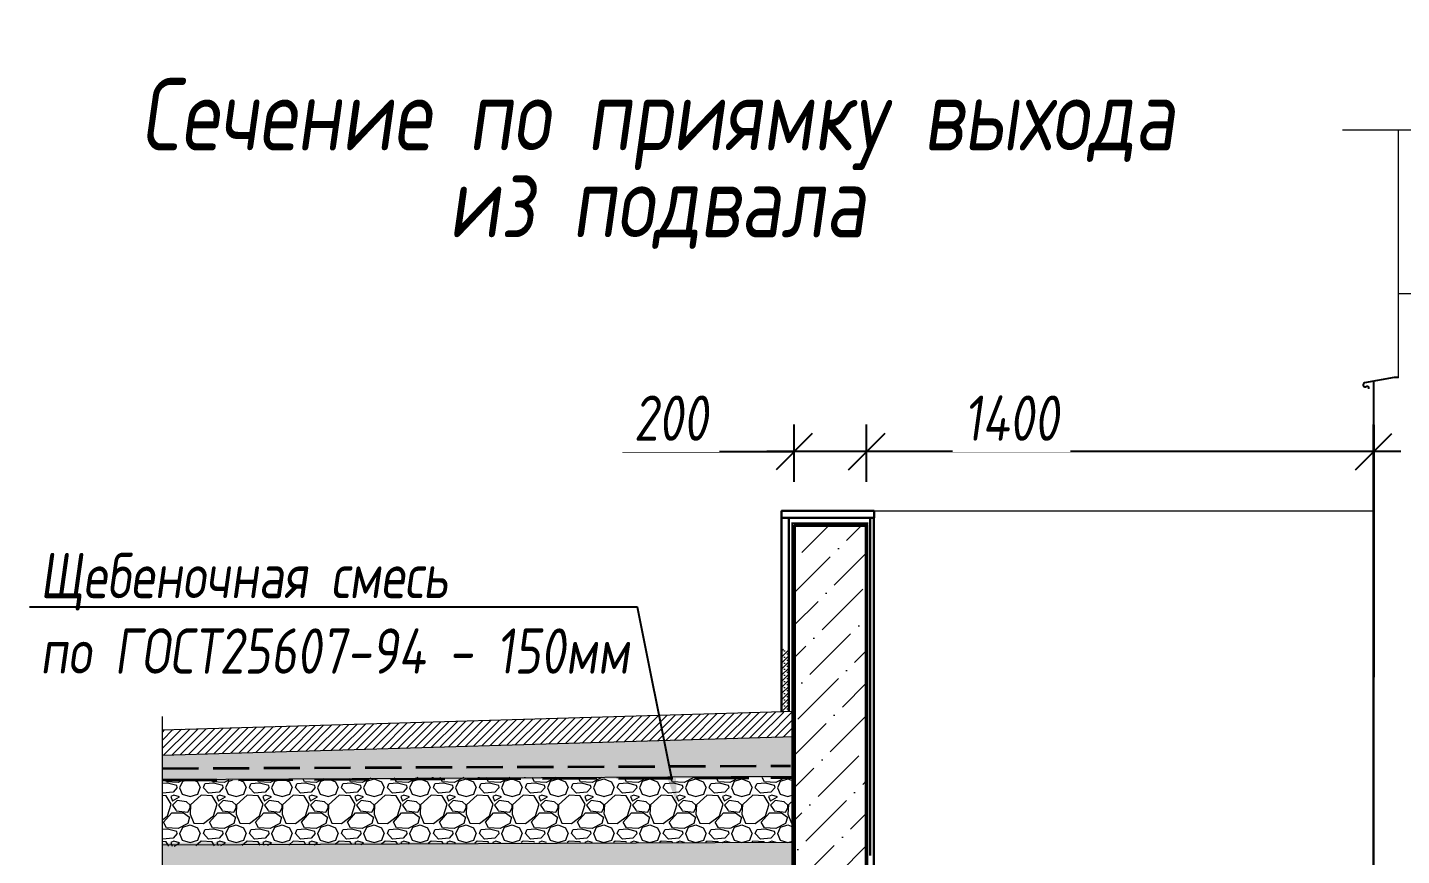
# Model space of a CAD drawing. Header units: millimetres. Extents: x -8417289 to 9420486, y 0 to 208205.
# Drawn here: x -327098 to -323304, y 23994 to 26280 of the extents above; entities that cross this region are included whole.
import ezdxf
from ezdxf import colors
from ezdxf.entities.mleader import LeaderData, LeaderLine
from ezdxf.math import Vec2, Vec3

# ---------------------------------------------------------------- set-up
doc = ezdxf.new("R2010")
doc.units = ezdxf.units.MM
doc.header["$MEASUREMENT"] = 0
doc.linetypes.add('DASHED', pattern=[19.05, 12.7, -6.35])
doc.linetypes.add('ГОСТ 2.303 4', pattern=[7, 5, -2, 0])
doc.layers.get('0').update_dxf_attribs({"color": 250, "lineweight": 9})
for name, color, linetype, lineweight in [('+АР_Стены внутренние', 250, 'Continuous', 18), ('_Гранит', 5, 'Continuous', 9), ('uchastok_Ном_пера__1', 7, 'Continuous', 13), ('А-Гидроизоляция', 152, 'Continuous', 5), ('А-отделка', 154, 'Continuous', 13), ('А-Штрих_Гранит', 161, 'Continuous', 5), ('АР_ЖБ', 251, 'Continuous', 50), ('АР_Оси_Разм', 7, 'Continuous', 15), ('АР_Отметки', 250, 'Continuous', 15), ('АР_Перегородки кирпич', 244, 'Continuous', 30), ('АР_Текст', 250, 'Continuous', 5), ('АР_Тонкие', 250, 'Continuous', 5), ('АР_Штриховка монолит', 250, 'Continuous', 9), ('Окна', 153, 'Continuous', 9)]:
    doc.layers.add(name, color=color, linetype=linetype, lineweight=lineweight)
doc.styles.add('GOST 2.304', font='CS_Gost2304.shx')
doc.styles.add('ISOCPEUR', font='isocpeur.TTF', dxfattribs={"width": 0.7})
doc.styles.add('Архитект', font='isocpeur.TTF', dxfattribs={"width": 0.8, "oblique": 8})
doc.styles.add('Архитектурный размер', font='isocpeur.TTF', dxfattribs={"width": 0.8, "oblique": 8})
doc.dimstyles.new('KK 100', dxfattribs={"dimscale": 100, "dimtxt": 3, "dimasz": 2, "dimexe": 1.5, "dimexo": 2, "dimtad": 1, "dimdec": 0, "dimtxsty": 'GOST 2.304', "dimblk": 'OBLIQUE', "dimcen": 2.5, "dimdle": 1.5, "dimadec": 0, "dimazin": 0, "dimtfac": 1, "dimtdec": 0, "dimtmove": 0, "dimatfit": 3, "dimarcsym": 0})

# ---------------------------------------------------------------- blocks, each defined once
blk = doc.blocks.new('_DotSmall')
at = {"color": 0, "linetype": 'ByBlock', "const_width": 0.5}
blk.add_lwpolyline([(-0.0625, 0, 1), (0.0625, 0, 1)], format="xyb", close=True, dxfattribs=at)
blk = doc.blocks.new('_Oblique')
at = {"color": 0, "linetype": 'ByBlock', "lineweight": -2}
blk.add_line((-0.5, -0.5), (0.5, 0.5), dxfattribs=at)
blk = doc.blocks.new('*D1402')
at = {"layer": 'АР_Оси_Разм', "color": 0, "lineweight": -2, "transparency": 16777216}
for p, q in [((-324781.2, 25100.5), (-324781.2, 25183.8)), ((-323380.8, 23458), (-323380.8, 25183.8)), ((-323305.8, 25108.8), (-324856.2, 25108.8))]:
    blk.add_line(p, q, dxfattribs=at)
at = {"layer": 'АР_Оси_Разм', "color": 0, "lineweight": -2, "transparency": 16777216, "xscale": 100, "yscale": 100, "zscale": 100, "rotation": 180}
blk.add_blockref('_Oblique', (-324781.2, 25108.8), dxfattribs=at)
at = {"layer": 'АР_Оси_Разм', "color": 0, "lineweight": -2, "transparency": 16777216, "xscale": 100, "yscale": 100, "zscale": 100}
blk.add_blockref('_Oblique', (-323380.8, 25108.8), dxfattribs=at)
at = {"layer": 'АР_Оси_Разм', "color": 0, "lineweight": 9, "transparency": 16777216, "insert": (-324381, 25201.3), "char_height": 125, "attachment_point": 5, "style": 'Архитектурный размер', "bg_fill": 3, "box_fill_scale": 1.25, "bg_fill_color": 256, "bg_fill_true_color": 13158600, "bg_fill_transparency": 0}
blk.add_mtext('1400', dxfattribs=at)
blk = doc.blocks.new('*D1403')
at = {"layer": 'АР_Оси_Разм', "color": 0, "lineweight": -2, "transparency": 16777216}
for p, q in [((-324981.2, 25025.6), (-324981.2, 25183.8)), ((-324781.2, 25025.6), (-324781.2, 25183.8)), ((-325455.4, 25108.8), (-324981.2, 25108.8)), ((-324706.2, 25108.8), (-325056.2, 25108.8))]:
    blk.add_line(p, q, dxfattribs=at)
at = {"layer": 'АР_Оси_Разм', "color": 0, "lineweight": -2, "transparency": 16777216, "xscale": 100, "yscale": 100, "zscale": 100, "rotation": 180}
blk.add_blockref('_Oblique', (-324981.2, 25108.8), dxfattribs=at)
at = {"layer": 'АР_Оси_Разм', "color": 0, "lineweight": -2, "transparency": 16777216, "xscale": 100, "yscale": 100, "zscale": 100}
blk.add_blockref('_Oblique', (-324781.2, 25108.8), dxfattribs=at)
at = {"layer": 'АР_Оси_Разм', "color": 0, "lineweight": 9, "transparency": 16777216, "insert": (-325321.6, 25201.3), "char_height": 125, "attachment_point": 5, "style": 'Архитектурный размер', "bg_fill": 3, "box_fill_scale": 1.25, "bg_fill_color": 256, "bg_fill_true_color": 13158600, "bg_fill_transparency": 0}
blk.add_mtext('200', dxfattribs=at)

msp = doc.modelspace()

# ---------------------------------------------------------------- hatches: boundary and pattern name
at = {"layer": 'А-Штрих_Гранит'}
h = msp.add_hatch(dxfattribs=at)
h.set_pattern_fill('SACNCR', color=256, scale=5, style=0)
h.set_pattern_definition([(45, (-932058.875, -88761.118), (-8.41899011, 8.41899011), []), (45, (-932050.456, -88761.118), (-8.41899011, 8.41899011), [0, -11.90625])])
h.paths.add_polyline_path([(-325016, 24393.6), (-324996, 24393.6), (-324996, 24563.6), (-325016, 24563.6)])
at = {"layer": 'АР_Перегородки кирпич', "lineweight": 0, "ltscale": 100, "true_color": 0x000000, "transparency": 33554610}
h = msp.add_hatch(dxfattribs=at)
h.set_pattern_fill('ANSI31', color=18, scale=5)
h.set_pattern_definition([(45, (-543895.784, 198793.657), (-11.22532015, 11.22532015), [])])
h.paths.add_polyline_path([(-324985.7, 24320.8), (-326725.9, 24271.1), (-326725.9, 24340.6), (-324986.2, 24390.3)])
h = msp.add_hatch(dxfattribs=at)
h.set_pattern_fill('GRAVEL', color=18, scale=5)
h.set_pattern_definition([(228.0127875, (-1144819.696, -326085.898), (-1016.00000008, -1142.99999993), [17.086072, -1691.524182]), (184.969741, (-1144831.1263, -326098.5985), (1523.999999397, 127.000007235), [29.320236, -2902.702445]), (132.5104471, (-1144860.336, -326101.1385), (1270.000000536, -1396.99999951), [20.674076, -2046.73614]), (267.273689, (-1144909.8663, -326132.8885), (127.000000266, 2539.999999987), [26.700226, -2643.321871]), (292.8336542, (-1144911.1363, -326159.5585), (-635.000000053, 1523.999999978), [26.181685, -2591.990387]), (357.273689, (-1144900.9763, -326183.6885), (-2539.999999987, 127.000000266), [26.700226, -2643.321871]), (37.69424047, (-1144874.3063, -326184.9585), (-1650.999999927, -1270.000000095), [35.309683, -3495.655766]), (72.2553284, (-1144846.3663, -326163.3685), (889.00000024, 2793.999999924), [33.335976, -3300.26283]), (121.4295656, (-1144836.2063, -326131.6185), (-1016.000000144, 1650.99999991), [26.79065, -2652.277285]), (175.2363583, (-1144850.176, -326108.758), (1396.99999998, -127.00000022), [30.585664, -1498.696847]), (222.3974378, (-1144880.6563, -326106.2185), (-1523.999999951, -1397.000000053), [39.553896, -3915.838626]), (138.8140748, (-1144784.136, -326134.158), (-888.99999995, 762.00000006), [13.500227, -1336.528291]), (171.4692344, (-1144794.296, -326125.2685), (1651.000000044, -253.99999971), [25.684099, -2542.73195]), (225, (-1144819.7, -326121.46), (-2e-14, -127), [17.960467, -161.644655]), (203.1985905, (-1144828.586, -326106.218), (635.00000002, 253.99999996), [9.672066, -957.531118]), (291.8014095, (-1144837.476, -326110.028), (-127, 381), [13.678281, -670.23765]), (30.9637565, (-1144832.396, -326122.728), (381, 254), [22.215983, -718.314908]), (161.565051, (-1144813.346, -326111.3), (254, -127), [16.064357, -385.544906]), (16.3895403, (-1144911.136, -326110.0285), (1270, 381), [22.5044, -2227.941334]), (70.3461759, (-1144889.546, -326103.6785), (-508.00000005, -1396.99999998), [18.879947, -1869.110784]), (293.1985905, (-1144813.346, -326085.898), (-253.99999996, 635.00000002), [19.344005, -947.85918]), (343.6104597, (-1144805.726, -326103.6785), (-1270.000000027, 380.99999991), [22.5044, -2227.941334]), (339.4439548, (-1144911.136, -326188.768), (-635, 254), [21.70176, -1063.386716]), (294.7751406, (-1144890.816, -326196.3885), (-635.00000076, 1396.99999966), [18.183606, -1800.179669]), (66.8014095, (-1144812.076, -326212.898), (253.99999996, 635.00000002), [19.344005, -947.85918]), (17.3540246, (-1144804.456, -326195.1185), (-1650.99999997, -508.000000107), [21.289137, -2107.618799]), (69.4439548, (-1144874.306, -326212.898), (-254, -635), [10.85088, -1074.237596]), (101.3099325, (-1144819.696, -326212.898), (-127, 508), [6.47573, -641.099748]), (165.9637565, (-1144820.966, -326206.55), (381, -127), [26.181685, -497.45273]), (186.009006, (-1144846.366, -326200.1985), (1269.999999993, 127.000000066), [24.26335, -2402.068243]), (303.6900675, (-1144832.396, -326134.16), (-127, 254), [18.316194, -439.588818]), (353.1572266, (-1144822.2363, -326149.3985), (2159.000000013, -253.999999887), [31.977838, -3165.800453]), (60.9453959, (-1144790.486, -326153.208), (-508.00000001, -889), [13.075412, -1294.469616]), (90, (-1144784.14, -326141.78), (-127, 127), [7.62, -119.38]), (120.2564372, (-1144848.906, -326196.3885), (507.99999994, -889.00000004), [17.643348, -1746.697039]), (48.0127875, (-1144857.796, -326181.148), (1016.00000008, 1142.99999993), [34.172144, -1674.43811]), (0, (-1144834.94, -326155.75), (127, 127), [33.02, -93.98]), (325.3048465, (-1144801.916, -326155.7485), (1270.00000048, -888.99999931), [20.080478, -1987.965836]), (254.054604, (-1144785.406, -326167.178), (-127, -508), [18.491454, -906.082502]), (207.64597536, (-1144790.4863, -326184.9585), (-2413.00000009, -1269.99999983), [30.107255, -2980.623221]), (175.42607874, (-1144817.1563, -326198.9285), (-1651, 127), [31.851473, -3153.292323])])
h.paths.add_polyline_path([(-324979.6, 24029.6), (-325771.3, 24029.2), (-326115.4, 24024.9), (-326725.9, 24019.4), (-326725.9, 24199.1), (-326039.3, 24209.1), (-324981.2, 24208.8)])
at = {"layer": 'АР_Тонкие', "true_color": 0x000000}
h = msp.add_hatch(dxfattribs=at)
h.set_pattern_fill('AR-CONC', color=18, scale=0.3)
h.set_pattern_definition([(50, (-543895.784, 198822.126), (54.655401, -4.781726), [5.715, -62.865]), (355, (-543895.784, 198822.126), (-10.573026, 57.317054), [4.572, -50.292175]), (100.451445, (-543891.23, 198821.727), (44.082374, 52.535326), [4.857003, -53.427073]), (46.1842, (-543895.784, 198837.366), (81.323712, -12.612698), [8.5725, -94.2975]), (96.635558, (-543889.01, 198836.315), (71.22124, 74.227837), [7.285507, -80.140682]), (351.18415, (-543895.78, 198837.366), (71.22124, 74.227837), [6.85799, -75.43792]), (21, (-543888.164, 198833.556), (45.4843174, -30.6795595), [5.715, -62.865]), (326, (-543888.164, 198833.556), (18.540609, 55.25639), [4.572, -50.292]), (71.451445, (-543884.374, 198831), (64.024926, 24.576831), [4.857003, -53.426981]), (37.5, (-543895.784, 198822.126), (0.926581, 25.3665117), [0, -49.6824, 0, -51.054, 0, -50.4825]), (7.5, (-543895.784, 198822.126), (20.0458988, 30.0541724), [0, -29.1084, 0, -48.5394, 0, -19.2405]), (327.5, (-543912.776, 198822.126), (40.6771786, -1.7186232), [0, -19.05, 0, -59.436, 0, -78.867]), (317.5, (-543920.396, 198822.126), (44.4387544, 7.6279473), [0, -24.765, 0, -39.4716, 0, -56.007])])
h.paths.add_polyline_path([(-326189.8, 24284.5), (-326725.9, 24269.8), (-326725.9, 24198.7), (-324981.2, 24208.2), (-324981.2, 24321.2)])
h = msp.add_hatch(dxfattribs=at)
h.set_pattern_fill('AR-SAND', color=18, scale=20)
h.set_pattern_definition([(37.5, (-835691.32, -266072.964), (-1.2598672, 38.5364754), [0, -30.4, 0, -34, 0, -32.5]), (7.5, (-835691.32, -266072.964), (35.395534, 56.4429213), [0, -16.4, 0, -27.4, 0, -10.5]), (327.5, (-835715.92, -266072.964), (62.2828372, 0.113181), [0, -10, 0, -36, 0, -47]), (317.5, (-835715.92, -266072.964), (60.122532, 17.5535113), [0, -5, 0, -23.6, 0, -27])])
h.paths.add_polyline_path([(-324981, 23669.1), (-326174.5, 23669.6), (-326174.5, 23669.1), (-326725.9, 23669.1), (-326725.9, 24029.5), (-324981.4, 24029.6)])
at = {"layer": 'АР_Штриховка монолит', "ltscale": 0.5, "transparency": 33554559}
h = msp.add_hatch(dxfattribs=at)
h.set_pattern_fill('ANSI36', color=252, scale=20)
h.set_pattern_definition([(45, (-5440181.47, -781844.14), (33.67596045, 123.4785217), [158.75, -31.75, 0, -31.75])])
h.paths.add_polyline_path([(-324781.2, 24905.6), (-324981.2, 24905.6), (-324981.2, 23169.5), (-324781.2, 23169.5)])

# ---------------------------------------------------------------- linework, layer by layer
at = {"layer": '_Гранит', "color": 0, "lineweight": 30}
msp.add_lwpolyline([(-324996, 24390.4), (-324996, 24925.6), (-325016, 24925.6), (-325016, 24389.6)], dxfattribs=at)
at = {"layer": 'АР_ЖБ', "elevation": 80391.6}
for points in [[(-324981.2, 24905.6), (-324781.2, 24905.6), (-324781.2, 23169.8)], [(-324981.2, 23140.1), (-324981.2, 24905.6)]]:
    msp.add_lwpolyline(points, dxfattribs=at)
at = {"layer": 'АР_Тонкие', "color": 18, "true_color": 0x000000}
for p, q in [((-323466.6, 25997), (-322565.6, 25997)), ((-324981.2, 24390.9, 80417.8), (-326725.9, 24339.5, 77042.7)), ((-326725.9, 22279.4, 81058.1), (-326725.9, 24377, 78637.9)), ((-324981.2, 24320.9, 80417.8), (-326725.9, 24269.9, 77042.7)), ((-324981.2, 24211.4, 83581.3), (-326725.9, 24202.1, 80070.2)), ((-324981.2, 24029.5, 80391.6), (-326725.9, 24022.4, 77042.7))]:
    msp.add_line(p, q, dxfattribs=at)
at = {"layer": 'АР_Тонкие', "color": 18, "linetype": 'ГОСТ 2.303 4', "lineweight": 35, "ltscale": 20, "true_color": 0x000000}
msp.add_line((-326725.9, 24234.2, 80070.2), (-324990.9, 24241.3, 81341.6), dxfattribs=at)
at = {"layer": 'АР_Тонкие', "color": 18, "linetype": 'ГОСТ 2.303 4', "lineweight": 35, "ltscale": 30, "true_color": 0x000000}
msp.add_line((-326725.9, 24202.1, 77042.7), (-324981.2, 24208.8, 80391.6), dxfattribs=at)
at = {"layer": 'Окна', "color": 0}
msp.add_line((-323150.8, 25544.5, 80391.6), (-323311.8, 25544.5, 160783.2), dxfattribs=at)

# ---------------------------------------------------------------- texts
at = {"layer": 'АР_Текст', "color": 18, "lineweight": 13, "true_color": 0x000000, "insert": (-325360, 25904.5), "char_height": 200, "width": 3119.983, "attachment_point": 5, "line_spacing_factor": 0.72, "style": 'Архитект'}
msp.add_mtext('Cечение по приямку выхода из подвала ', dxfattribs=at)

# ---------------------------------------------------------------- leaders
at = {"layer": 'АР_Отметки'}
ml = msp.add_multileader_mtext('Standard', dxfattribs=at)
ml.set_content('{\\W0.8;-2,250}', color=256, style='ISOCPEUR')
ml.set_leader_properties(color=256, linetype='Continuous', lineweight=-1)
ml.set_arrow_properties(name='DOTSMALL')
ml.build(insert=Vec2(0, 0))
ml.multileader.update_dxf_attribs({"has_text_frame": 1, "text_left_attachment_type": 4, "text_right_attachment_type": 4, "dogleg_length": 100, "arrow_head_size": 180})
ctx = ml.context
ctx.base_point, ctx.char_height, ctx.arrow_head_size, ctx.landing_gap_size, ctx.plane_origin = Vec3(-336127.5, 116985.9, 0), 250, 180, 50, Vec3(-337174, 115928.8, 0)
ctx.left_attachment, ctx.right_attachment = 4, 4
notes = []
notes.append((ctx, [(0, (0, 0, 0), (0, 0), (1, 0), 1, [])]))
ctx.mtext.insert, ctx.mtext.width, ctx.mtext.defined_height, ctx.mtext.line_spacing_style, ctx.mtext.flow_direction = Vec3(-336077.5, 117319.2, 0), 769.989, 343.9, 2, 5
ml = msp.add_multileader_mtext('Standard', dxfattribs=at)
ml.set_content('{\\W0.8;-2,250}', color=256, style='ISOCPEUR')
ml.set_leader_properties(color=256, linetype='Continuous', lineweight=-1)
ml.set_arrow_properties(name='DOTSMALL')
ml.build(insert=Vec2(0, 0))
ml.multileader.update_dxf_attribs({"has_text_frame": 1, "text_left_attachment_type": 4, "text_right_attachment_type": 4, "dogleg_length": 100, "arrow_head_size": 180})
ctx = ml.context
ctx.base_point, ctx.char_height, ctx.arrow_head_size, ctx.landing_gap_size, ctx.plane_origin = Vec3(-331840.2, 103386.9), 250, 180, 50, Vec3(-332043.6, 102108.8)
ctx.left_attachment, ctx.right_attachment = 4, 4
notes.append((ctx, [(0, (0, 0, 0), (0, 0), (1, 0), 1, [])]))
ctx.mtext.insert, ctx.mtext.width, ctx.mtext.defined_height, ctx.mtext.line_spacing_style, ctx.mtext.flow_direction = Vec3(-331790.2, 103720.2), 769.989, 343.9, 2, 5
ml = msp.add_multileader_mtext('Standard', dxfattribs=at)
ml.set_content('{\\W0.8;-2,500}', color=256, style='ISOCPEUR')
ml.set_leader_properties(color=256, linetype='Continuous', lineweight=-1)
ml.set_arrow_properties(name='DOTSMALL')
ml.build(insert=Vec2(0, 0))
ml.multileader.update_dxf_attribs({"has_text_frame": 1, "text_left_attachment_type": 4, "text_right_attachment_type": 4, "dogleg_length": 100, "arrow_head_size": 180})
ctx = ml.context
ctx.base_point, ctx.char_height, ctx.arrow_head_size, ctx.landing_gap_size, ctx.plane_origin = Vec3(-348917.1, 102167.8), 250, 180, 50, Vec3(-348638.6, 101601.3)
ctx.left_attachment, ctx.right_attachment = 4, 4
notes.append((ctx, [(0, (0, 0, 0), (0, 0), (1, 0), 1, [])]))
ctx.mtext.insert, ctx.mtext.width, ctx.mtext.line_spacing_style, ctx.mtext.flow_direction = Vec3(-348867.1, 102501.1), 749.69, 2, 5
ml = msp.add_multileader_mtext('Standard', dxfattribs=at)
ml.set_content('{\\W0.8;-2,400}', color=256, style='ISOCPEUR')
ml.set_leader_properties(color=256, linetype='Continuous', lineweight=-1)
ml.set_arrow_properties(name='DOTSMALL')
ml.build(insert=Vec2(0, 0))
ml.multileader.update_dxf_attribs({"has_text_frame": 1, "text_left_attachment_type": 4, "text_right_attachment_type": 4, "dogleg_length": 100, "arrow_head_size": 180})
ctx = ml.context
ctx.base_point, ctx.char_height, ctx.arrow_head_size, ctx.landing_gap_size, ctx.plane_origin = Vec3(-345559.6, 101933.6), 250, 180, 50, Vec3(-345641, 100655.5)
ctx.left_attachment, ctx.right_attachment = 4, 4
notes.append((ctx, [(0, (0, 0, 0), (0, 0), (1, 0), 1, [])]))
ctx.mtext.insert, ctx.mtext.width, ctx.mtext.defined_height, ctx.mtext.line_spacing_style, ctx.mtext.flow_direction = Vec3(-345509.6, 102266.9), 769.989, 343.9, 2, 5
ml = msp.add_multileader_mtext('Standard', dxfattribs=at)
ml.set_content('{\\W0.8;-2,550}', color=256, style='ISOCPEUR')
ml.set_leader_properties(color=256, linetype='Continuous', lineweight=-1)
ml.set_arrow_properties(name='DOTSMALL')
ml.build(insert=Vec2(0, 0))
ml.multileader.update_dxf_attribs({"has_text_frame": 1, "text_left_attachment_type": 4, "text_right_attachment_type": 4, "dogleg_length": 100, "arrow_head_size": 180})
ctx = ml.context
ctx.base_point, ctx.char_height, ctx.arrow_head_size, ctx.landing_gap_size, ctx.plane_origin = Vec3(-342033.3, 92368.1), 250, 180, 50, Vec3(-342114.6, 91100.5)
ctx.left_attachment, ctx.right_attachment = 4, 4
notes.append((ctx, [(0, (0, 0, 0), (0, 0), (1, 0), 1, [])]))
ctx.mtext.insert, ctx.mtext.width, ctx.mtext.line_spacing_style, ctx.mtext.flow_direction = Vec3(-341983.3, 92701.4), 852.697, 2, 5
ml = msp.add_multileader_mtext('Standard', dxfattribs=at)
ml.set_content('{\\W0.8;-2,250}', color=256, style='ISOCPEUR')
ml.set_leader_properties(color=256, linetype='Continuous', lineweight=-1)
ml.set_arrow_properties(name='DOTSMALL')
ml.build(insert=Vec2(0, 0))
ml.multileader.update_dxf_attribs({"has_text_frame": 1, "text_left_attachment_type": 4, "text_right_attachment_type": 4, "dogleg_length": 100, "arrow_head_size": 180})
ctx = ml.context
ctx.base_point, ctx.char_height, ctx.arrow_head_size, ctx.landing_gap_size, ctx.plane_origin = Vec3(-334177.8, 87942.7), 250, 180, 50, Vec3(-333125.1, 86287.5)
ctx.left_attachment, ctx.right_attachment = 4, 4
notes.append((ctx, [(0, (0, 0, 0), (0, 0), (1, 0), 1, [])]))
ctx.mtext.insert, ctx.mtext.width, ctx.mtext.line_spacing_style, ctx.mtext.flow_direction = Vec3(-334127.8, 88276.1), 852.697, 2, 5
ml = msp.add_multileader_mtext('Standard', dxfattribs=at)
ml.set_content('{\\W0.8;-2,850}', color=256, style='ISOCPEUR')
ml.set_leader_properties(color=256, linetype='Continuous', lineweight=-1)
ml.set_arrow_properties(name='DOTSMALL')
ml.build(insert=Vec2(0, 0))
ml.multileader.update_dxf_attribs({"has_text_frame": 1, "text_left_attachment_type": 4, "text_right_attachment_type": 4, "dogleg_length": 100, "arrow_head_size": 180})
ctx = ml.context
ctx.base_point, ctx.char_height, ctx.arrow_head_size, ctx.landing_gap_size, ctx.plane_origin = Vec3(-332579.2, 63625.2), 250, 180, 50, Vec3(-332660.6, 62690.9)
ctx.left_attachment, ctx.right_attachment = 4, 4
notes.append((ctx, [(0, (0, 0, 0), (0, 0), (1, 0), 1, [])]))
ctx.mtext.insert, ctx.mtext.width, ctx.mtext.defined_height, ctx.mtext.line_spacing_style, ctx.mtext.flow_direction = Vec3(-332529.2, 63958.5), 769.989, 343.9, 2, 5
ml = msp.add_multileader_mtext('Standard', dxfattribs=at)
ml.set_content('-2,950', color=256, style='ISOCPEUR')
ml.set_leader_properties(color=256, linetype='Continuous', lineweight=-1)
ml.set_arrow_properties(name='DOTSMALL')
ml.build(insert=Vec2(0, 0))
ml.multileader.update_dxf_attribs({"has_text_frame": 1, "text_left_attachment_type": 4, "text_right_attachment_type": 4, "dogleg_length": 100, "arrow_head_size": 180})
ctx = ml.context
ctx.base_point, ctx.char_height, ctx.arrow_head_size, ctx.landing_gap_size, ctx.plane_origin = Vec3(-333379.4, 60558.9), 250, 180, 50, Vec3(-332437.8, 59205.3)
ctx.left_attachment, ctx.right_attachment = 4, 4
notes.append((ctx, [(0, (0, 0, 0), (0, 0), (1, 0), 1, [])]))
ctx.mtext.insert, ctx.mtext.width, ctx.mtext.defined_height, ctx.mtext.line_spacing_style, ctx.mtext.flow_direction = Vec3(-333329.4, 60892.3), 599.198, 407.5, 2, 5
for ctx, leaders in notes:
    for number, flags, end, landing, length, lines in leaders:
        leader = LeaderData()
        leader.index, (leader.has_last_leader_line, leader.has_dogleg_vector, leader.attachment_direction) = number, flags
        leader.last_leader_point, leader.dogleg_vector, leader.dogleg_length = Vec3(end), Vec3(landing), length
        for number, points, colour, breaks in lines:
            line = LeaderLine()
            line.index, line.vertices, line.color, line.breaks = number, Vec3.list(points), colors.encode_raw_color(colour), breaks
            leader.lines.append(line)
        ctx.leaders.append(leader)

# ---------------------------------------------------------------- next in the draw order: dimensions: what is measured, and where the dimension line sits
at = {"layer": 'АР_Оси_Разм', "color": 18, "lineweight": 9, "true_color": 0x000000}
dim = msp.add_linear_dim(base=(-324781.2, 25108.8), p1=(-323380.8, 23358, 80391.6), p2=(-324781.2, 25000.5, 80391.6), dimstyle='KK 100', override={"dimtxt": 1.25, "dimasz": 1, "dimexe": 0.75, "dimexo": 1, "dimgap": 0.3, "dimtxsty": 'Архитектурный размер', "dimdle": 0.75, "dimtmove": 1, "dimtfill": 1}, dxfattribs=at)
dim.commit()
dim.dimension.update_dxf_attribs({"geometry": '*D1402', "text_midpoint": (-324381, 25108.8), "dimtype": 160})

# ---------------------------------------------------------------- next in the draw order: linework, layer by layer
at = {"layer": '+АР_Стены внутренние', "color": 18, "lineweight": 25, "ltscale": 50, "true_color": 0x000000, "elevation": -1904.8}
msp.add_lwpolyline([(-323311.8, 25313.7), (-323324, 25313.9), (-323406, 25298.7, 0.885138), (-323402.9, 25287.6), (-323399.8, 25289.1, -0.660564), (-323395, 25285.5), (-323395.2, 25282.2)], format="xyb", dxfattribs=at)
at = {"layer": '+АР_Стены внутренние', "color": 18, "lineweight": 25, "ltscale": 50, "true_color": 0x000000}
msp.add_lwpolyline([(-323380.8, 25305.4), (-323380.7, 25061.9)], dxfattribs=at)
at = {"layer": 'uchastok_Ном_пера__1', "linetype": 'Continuous'}
msp.add_line((-323379.8, 25061.1, 58386.9), (-323380.8, 23365.3, 80391.6), dxfattribs=at)
at = {"layer": 'А-Гидроизоляция', "linetype": 'DASHED', "const_width": 6}
msp.add_lwpolyline([(-324776.2, 24910.6), (-324986.2, 24910.6), (-324986.2, 22964), (-323194.7, 22964), (-323194.7, 23174), (-323385.6, 23174)], dxfattribs=at)
at = {"layer": 'А-отделка', "lineweight": 30}
for p, q in [((-324760.8, 24925.6, 80391.6), (-324770.8, 24925.6, 80391.6)), ((-324770.8, 24925.6, 80391.6), (-324770.8, 24372.7, 80391.6)), ((-324770.8, 24372.7, 80391.6), (-324770.8, 23993.6, 80391.6))]:
    msp.add_line(p, q, dxfattribs=at)
at = {"layer": 'Окна', "color": 0}
msp.add_line((-323311.8, 25312.7, 160783.2), (-323311.8, 25997, 160783.2), dxfattribs=at)

# ---------------------------------------------------------------- next in the draw order: leaders
at = {"layer": 'АР_Тонкие', "color": 18, "true_color": 0x000000}
ml = msp.add_multileader_mtext('Standard', dxfattribs=at)
ml.set_content('\\A1;Щебеночная смесь \\Pпо ГОСТ25607-94 - 150мм', color=(0, 0, 0), style='Архитект')
ml.set_leader_properties()
ml.build(insert=Vec2(0, 0))
ml.multileader.update_dxf_attribs({"text_left_attachment_type": 6, "text_right_attachment_type": 6, "dogleg_length": 50, "arrow_head_size": 75})
ctx = ml.context
ctx.base_point, ctx.char_height, ctx.arrow_head_size, ctx.landing_gap_size, ctx.plane_origin, ctx.plane_x_axis = Vec3(-325414.8, 24679.1, 79441.6), 125, 75, 12, Vec3(-349263.1, 48648.8, 79441.6), Vec3(-1, 0)
ctx.left_attachment, ctx.right_attachment = 6, 6
notes = []
notes.append((ctx, [(1, (1, 1, 0), (-325413.4, 24679.1, 79441.6), (-1, 0), 1.39, [(0, [(-325305.1, 24137.5, 79441.6)], 0, [])])]))
ctx.mtext.insert, ctx.mtext.width, ctx.mtext.defined_height, ctx.mtext.flow_direction = Vec3(-327064.2, 24829.1, 79441.6), 3092.09, 781.2, 5
for ctx, leaders in notes:
    for number, flags, end, landing, length, lines in leaders:
        leader = LeaderData()
        leader.index, (leader.has_last_leader_line, leader.has_dogleg_vector, leader.attachment_direction) = number, flags
        leader.last_leader_point, leader.dogleg_vector, leader.dogleg_length = Vec3(end), Vec3(landing), length
        for number, points, colour, breaks in lines:
            line = LeaderLine()
            line.index, line.vertices, line.color, line.breaks = number, Vec3.list(points), colors.encode_raw_color(colour), breaks
            leader.lines.append(line)
        ctx.leaders.append(leader)

# ---------------------------------------------------------------- next in the draw order: dimensions: what is measured, and where the dimension line sits
at = {"layer": 'АР_Оси_Разм', "color": 18, "lineweight": 9, "true_color": 0x000000}
dim = msp.add_linear_dim(base=(-324981.2, 25108.8, -80391.6), p1=(-324781.2, 24925.6), p2=(-324981.2, 24925.6), dimstyle='KK 100', override={"dimtxt": 1.25, "dimasz": 1, "dimexe": 0.75, "dimexo": 1, "dimgap": 0.3, "dimtxsty": 'Архитектурный размер', "dimdle": 0.75, "dimtmove": 1, "dimtfill": 1}, dxfattribs=at)
dim.commit()
dim.dimension.update_dxf_attribs({"geometry": '*D1403', "text_midpoint": (-325321.6, 25004.6, -80391.6), "dimtype": 160})

# ---------------------------------------------------------------- next in the draw order: linework, layer by layer
at = {"layer": '_Гранит', "color": 0, "lineweight": 9}
msp.add_line((-324760.4, 24945.1), (-323380.8, 24945.1), dxfattribs=at)
at = {"layer": '_Гранит', "color": 0, "lineweight": 30}
msp.add_lwpolyline([(-325016, 24925.6), (-324760.4, 24925.6), (-324760.4, 24945.1), (-325016, 24945.1)], close=True, dxfattribs=at)
at = {"layer": 'А-отделка', "lineweight": 30}
msp.add_line((-324760.8, 24925.6, 80391.6), (-324760.8, 23234.8, 80391.6), dxfattribs=at)

doc.saveas('drawing.dxf')
